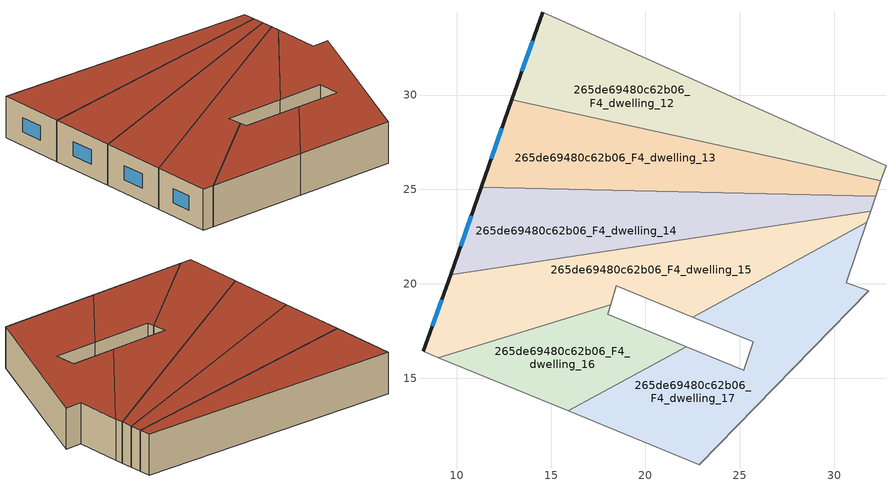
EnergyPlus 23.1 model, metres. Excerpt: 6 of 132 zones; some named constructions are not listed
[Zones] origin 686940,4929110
265de69480c62b06_F4_dwelling_12
 floor to 265de69480c62b06_F3_dwelling_12 (EU_floor_Construction): 32.74,26.26 32.47,25.45 12.93,29.75 14.55,34.38 z12
 wall outside (EU_wall_Construction): 14.55,34.38 12.93,29.75 z12:15
 wall adiabatic (EU_wall_Construction): 32.47,25.45 32.74,26.26 z12:15
 wall to 265de69480c62b06_F4_dwelling_13 (EU_wall_Construction): 12.93,29.75 32.47,25.45 z12:15
 wall to 265de69480c62b06_F4_dwelling_11 (EU_wall_Construction): 32.74,26.26 14.55,34.38 z12:15
 window (EU_Window_Construction): 14.02,32.87 13.46,31.25 z12.98:14.02
 roof outside (EU_roof_Construction): 32.47,25.45 32.74,26.26 14.55,34.38 12.93,29.75 z15
265de69480c62b06_F4_dwelling_13
 floor to 265de69480c62b06_F3_dwelling_13 (EU_floor_Construction): 32.47,25.45 32.2,24.64 11.3,25.12 12.93,29.75 z12
 wall outside (EU_wall_Construction): 12.93,29.75 11.3,25.12 z12:15
 wall adiabatic (EU_wall_Construction): 32.2,24.64 32.47,25.45 z12:15
 wall to 265de69480c62b06_F4_dwelling_14 (EU_wall_Construction): 11.3,25.12 32.2,24.64 z12:15
 window (EU_Window_Construction): 12.4,28.24 11.83,26.62 z12.98:14.02
 roof outside (EU_roof_Construction): 32.2,24.64 32.47,25.45 12.93,29.75 11.3,25.12 z15
265de69480c62b06_F4_dwelling_14
 floor to 265de69480c62b06_F3_dwelling_14 (EU_floor_Construction): 32.2,24.64 31.92,23.83 9.67,20.49 11.3,25.12 z12
 wall outside (EU_wall_Construction): 11.3,25.12 9.67,20.49 z12:15
 wall adiabatic (EU_wall_Construction): 31.92,23.83 32.2,24.64 z12:15
 wall to 265de69480c62b06_F4_dwelling_15 (EU_wall_Construction): 9.67,20.49 31.92,23.83 z12:15
 window (EU_Window_Construction): 10.77,23.61 10.2,21.99 z12.98:14.02
 roof outside (EU_roof_Construction): 31.92,23.83 32.2,24.64 11.3,25.12 9.67,20.49 z15
265de69480c62b06_F4_dwelling_15
 floor to 265de69480c62b06_F3_dwelling_15 (EU_floor_Construction): 31.92,23.83 31.73,23.25 22.51,18.23 18.44,19.89 18.16,18.89 9.03,16.09 8.24,16.42 9.67,20.49 z12
 wall outside (EU_wall_Construction): 9.67,20.49 8.24,16.42 z12:15
 wall adiabatic (EU_wall_Construction): 18.16,18.89 18.44,19.89 22.51,18.23 / 8.24,16.42 9.03,16.09 / 31.73,23.25 31.92,23.83 z12:15
 wall to 265de69480c62b06_F4_dwelling_16 (EU_wall_Construction): 9.03,16.09 18.16,18.89 z12:15
 wall to 265de69480c62b06_F4_dwelling_17 (EU_wall_Construction): 22.51,18.23 31.73,23.25 z12:15
 window (EU_Window_Construction): 9.21,19.16 8.71,17.74 z12.98:14.02
 roof outside (EU_roof_Construction): 31.73,23.25 31.92,23.83 9.67,20.49 8.24,16.42 9.03,16.09 18.16,18.89 18.44,19.89 22.51,18.23 z15
265de69480c62b06_F4_dwelling_16
 floor to 265de69480c62b06_F3_dwelling_16 (EU_floor_Construction): 22.16,16.67 15.91,13.27 9.03,16.09 18.16,18.89 18.01,18.38 z12
 wall adiabatic (EU_wall_Construction): 22.16,16.67 18.01,18.38 18.16,18.89 / 9.03,16.09 15.91,13.27 z12:15
 wall to 265de69480c62b06_F4_dwelling_17 (EU_wall_Construction): 15.91,13.27 22.16,16.67 z12:15
 roof outside (EU_roof_Construction): 22.16,16.67 18.01,18.38 18.16,18.89 9.03,16.09 15.91,13.27 z15
265de69480c62b06_F4_dwelling_17
 floor to 265de69480c62b06_F3_dwelling_17 (EU_floor_Construction): 31.73,23.25 30.65,20.07 31.82,19.63 22.85,10.42 15.91,13.27 22.16,16.67 25.2,15.42 25.7,16.93 22.51,18.23 z12
 wall adiabatic (EU_wall_Construction): 22.51,18.23 25.7,16.93 25.2,15.42 22.16,16.67 / 31.82,19.63 30.65,20.07 31.73,23.25 / 15.91,13.27 22.85,10.42 z12:15
 wall to 265de69480c62b06_F4_dwelling_18 (EU_wall_Construction): 22.85,10.42 31.82,19.63 z12:15
 roof outside (EU_roof_Construction): 25.2,15.42 22.16,16.67 15.91,13.27 22.85,10.42 31.82,19.63 30.65,20.07 31.73,23.25 22.51,18.23 25.7,16.93 z15
[SCHEDULE:FILE] Column Number=1; Rows to Skip at Top=0; Number of Hours of Data=8760; Column Separator=Comma; Interpolate to Timestep=No; Minutes per Item=60; Adjust Schedule for Daylight Savings=Yes
Name | File
EU_Step8_GainSchedule_265de69480c62b06_F1_dwelling_21_f000 | ../../schedules/265de69480c62b06/265de69480c62b06_F1_dwelling_21_f000_gain.csv
EU_Step8_GainSchedule_265de69480c62b06_F1_dwelling_22_f000 | ../../schedules/265de69480c62b06/265de69480c62b06_F1_dwelling_22_f000_gain.csv
EU_Step8_GainSchedule_265de69480c62b06_F1_dwelling_23_f000 | ../../schedules/265de69480c62b06/265de69480c62b06_F1_dwelling_23_f000_gain.csv
EU_Step8_GainSchedule_265de69480c62b06_F1_dwelling_24_f000 | ../../schedules/265de69480c62b06/265de69480c62b06_F1_dwelling_24_f000_gain.csv
EU_Step8_GainSchedule_265de69480c62b06_F1_dwelling_25_f000 | ../../schedules/265de69480c62b06/265de69480c62b06_F1_dwelling_25_f000_gain.csv
EU_Step8_GainSchedule_265de69480c62b06_F1_dwelling_26_f000 | ../../schedules/265de69480c62b06/265de69480c62b06_F1_dwelling_26_f000_gain.csv
